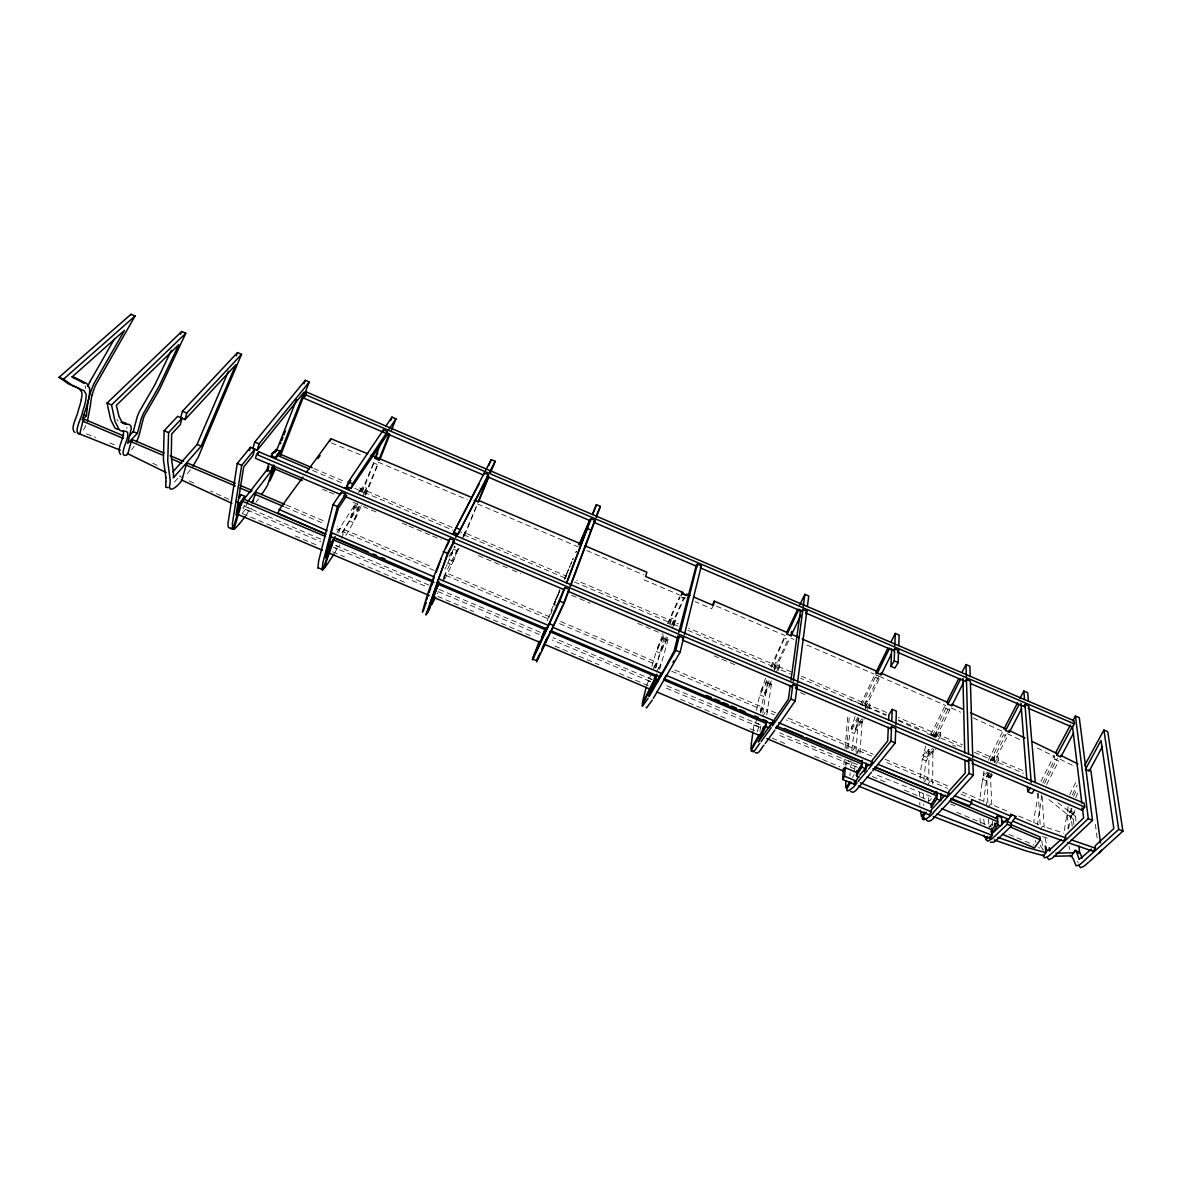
<?xml version="1.0" encoding="UTF-8"?>
<svg xmlns="http://www.w3.org/2000/svg" width="1182" height="1182" viewBox="0 0 1182 1182"><rect width="100%" height="100%" fill="white"/><g stroke="black" fill="none" stroke-linecap="round" stroke-linejoin="round"><path stroke-width="0.75" stroke-dasharray="5 3.75" d="M933.558 748.915L933.558 752.195L929.54 750.496L928.963 751.501L928.771 780.726M947.565 785.823L931.49 778.997L931.49 781.568L947.595 788.394M932.716 784.227L932.82 753.141L935.509 749.122M885.141 759.317L927.412 777.268L927.382 779.824L885.023 761.843M928.624 802.637L928.683 795.338M849.947 775.939L850.139 772.688M865.387 707.56L879.186 678.926L879.334 676.326L876.763 675.232M865.224 707.885L865.342 706.142L861.501 704.502L861.383 706.245L875.33 677.286L875.493 674.686M923.955 780.135L924.117 777.712A151.606 42.596 -66 0 1 924.649 771.58L925.802 762.789A77.14 21.04 -66.5 0 1 926.082 761.031L933.455 749.358M869.583 708.919L869.967 702.625L866.096 700.97L862.816 706.481M886.589 712.51L869.878 705.388L869.73 707.752L886.485 714.888M920.084 778.495L920.246 776.072A151.621 42.212 -66 0 1 920.793 769.94L921.975 761.164A77.155 20.833 -66.6 0 1 922.256 759.405L929.613 747.718M801.322 676.178L865.845 703.674L865.697 706.038L800.598 678.305M865.593 708.831L866.096 700.97M862.904 718.848L862.683 722.039L858.664 720.326M857.408 753.584L859.255 748.324L873.217 754.249M859.964 753.348L861.988 723L864.559 718.922M1041.49 794.954L1041.268 798.249A56.559 18.528 -67.5 0 1 1040.145 807.055L1038.86 814.058A65.675 22.901 -66.7 0 0 1037.707 824.534M850.523 766.763L852.34 761.858M854.601 771.255L855.103 764.133M855.99 751.649L858.117 721.36L859.994 718.213M1037.678 793.329L1037.441 796.624A56.559 18.395 -67.5 0 1 1036.304 805.43L1035.018 812.433A65.675 22.739 -66.7 0 0 1033.836 822.894M788.054 718.095L855.147 746.581L854.97 749.078L786.237 719.897M846.578 765.094L846.74 762.937L850.685 764.606M850.951 760.942L850.877 761.991L848.262 760.868M845.44 765.345L845.736 761.71M846.726 748.974L849.459 714.43M843.8 764.902L844.244 759.435M845.115 748.516L847.893 713.928M851.838 750.481L852.798 742.06A87.054 19.666 -66.6 0 1 854.217 733.564L862.535 719.661M126.829 428.416L126.888 427.721A18.587 4.743 -66.6 0 0 126.932 427.042M847.952 748.827L848.942 740.42A87.069 19.444 -66.6 0 1 850.375 731.939M982.168 782.321L982.582 779.219L987.28 772.171M991.122 773.796L986.394 780.844L984.739 792.841A105.612 33.554 -66.3 0 0 983.749 801.913M982.035 783.267L980.883 791.216A105.626 33.273 -66.3 0 0 979.819 801.16M771.565 667.534L785.557 635.842M778.657 670.179L779.559 664.092L775.673 662.437L773.058 667.209M791.127 671.834L779.233 666.781L778.894 669.056L790.581 674.035M776.072 712.997L766.852 709.082L766.483 711.505L774.225 714.785M766.734 714.918L771.403 684.467L773.161 681.275M774.506 670.031L775.673 662.437M757.234 731.747L759.716 723.561M759.908 731.126L761.031 723.96M762.73 713.219L767.517 682.797L769.26 679.606M753.259 730.062L754.086 724.891L757.411 718.892M760.676 712.776L762.73 707.324L673.829 669.573M758.622 723L758.445 724.034L754.5 722.365L754.677 721.33M984.03 771.314C980.868 776.589 988.595 779.337 987.93 772.614M1073.433 814.235L1069.474 811.724L1073.433 814.235L1074.497 812.581A51.373 17.878 -67.4 0 0 1074.926 809.951M1069.577 812.595L1070.641 810.941A51.373 17.76 -67.4 0 0 1071.069 808.311M760.454 712.052L761.873 704.59A86.463 14.287 -66.7 0 1 763.69 696.626L772.215 681.083M756.554 710.397L757.987 702.935A86.478 14.066 -66.7 0 1 759.834 694.986L768.33 679.428M1066.962 814.959L1066.725 816.245M1075.709 797.865L1076.891 794.939A52.111 19.045 -66.8 0 1 1078.56 791.571M1066.592 816.91L1065.499 822.746A57.283 20.892 -66.7 0 0 1064.48 831.389M925.802 746.108L922.965 755.682L926.791 757.307L929.318 748.546M855.118 716.587L851.217 728.378L855.044 730.003L858.945 718.213M685.132 597.353L684.747 598.86L680.684 597.132M674.124 625.647L675.631 619.796L671.716 618.142L669.322 623.003M659.615 669.455L668.894 636.891M669.81 625.441L671.716 618.142M655.596 667.756L664.964 635.222M646.672 685.53L651.164 674.183M654.267 667.727L656.468 662.201L560.342 621.377M648.948 677.079L648.667 678.084L651.312 679.207M655.774 668.14L657.842 660.886A106.395 10.269 -66.8 0 1 659.142 656.571L659.172 656.468A66.31 6.309 -66.9 0 1 660.117 653.498L668.229 637.024M651.843 666.471L653.927 659.231A106.41 9.988 -66.8 0 1 655.242 654.917A66.325 6.132 -66.9 0 1 656.232 651.843L664.314 635.355M765.581 678.276L760.839 691.396L764.695 693.036L769.615 679.443M242.369 513.165L245.309 509.353L247.348 502.616M246.462 514.894L250.421 507.713M338.628 533.112L340.401 527.985L337.195 526.625M335.082 552.378L338.495 545.493M341.672 538.327L344.627 529.772L432.317 567.02M336.885 532.461L353.595 506.694L354.807 503.222M342.145 533.171L344.671 529.048A102.45 11.687 -67.2 0 0 347.449 524.32L347.671 523.907A57.8 6.486 -67 0 0 349.222 521.159L355.28 503.798M360.879 506.783L357.245 514.85A25.502 2.748 -67 0 1 355.176 519.031L351.128 517.568L355.945 503.65M359.963 491.771L361.057 488.594L356.004 486.437M360.805 491.579L362.593 486.393L366.583 488.092L364.78 493.278M341.967 532.683L357.585 508.393L358.796 504.921M345.794 535.446L348.646 530.733A102.435 11.406 -67.2 0 0 351.409 526.005L351.645 525.591A57.8 6.324 -67 0 0 353.167 522.843L359.269 505.482M355.073 519.238L359.919 505.335M362.992 496.721L365.208 490.367L452.218 527.438M550.649 614.477L558.539 593.896M564.981 579.165L567.124 573.551L564.76 579.017M547.222 620.609L548.182 618.156M548.404 617.595L549.438 614.95M447.712 563.371A64.256 2.999 -67 0 0 447.875 563.016L454.509 546.099M453.504 561.081L449.396 559.795L454.449 546.897M443.723 578.382L446.131 572.886L549.541 616.797L548.684 619.028L445.038 575.013M442.836 581.263L446.131 572.886M443.649 577.038L458.38 547.31M444.58 579.446L448.273 572.014A106.838 4.772 -67 0 0 450.239 567.966A64.256 2.822 -67 0 0 451.805 564.686L458.468 547.783M453.327 561.45L458.394 548.581M462.265 538.992L464.718 532.757L566.119 575.959M463.167 537.16L465.826 530.393L463.093 535.756M1069.651 794.984L1071.985 789.872A77.406 28.398 -66.9 0 1 1073.02 787.803L1077.024 780.09M361.544 491.771L374.531 460.596M361.973 492.805L374.679 460.98M364.942 494.83L378.491 462.28L467.318 499.602M365.652 495.155L378.639 462.664M557.623 605.834L553.723 604.165L559.869 589.434M1073.581 796.284L1075.783 791.482A77.406 28.59 -66.9 0 1 1076.817 789.428L1077.112 788.882M460.862 533.259L461.438 531.87M476.376 506.147L463.95 536.096M464.231 536.259L476.893 505.689M666.323 636.906L662.792 645.771A28.575 2.674 -66.9 0 0 661.373 649.76L657.488 648.12A28.575 2.6 -66.9 0 1 658.921 644.131L663.043 633.847M357.555 503.65L353.3 513.18A25.502 2.822 -67 0 1 351.231 517.361L351.128 517.568M455.247 546.66L454.848 547.591M458.557 549.704L459.148 548.33M1072.355 794.865L1073.064 793.314A52.111 18.912 -66.8 0 1 1074.748 789.945L1077.186 785.217M564.405 578.855L565.868 575.457M566.178 574.718L568.956 568.291M569.34 567.404L570.138 565.557M570.551 564.612L571.837 561.613M572.753 559.5L573.226 558.406L572.842 559.692M576.314 551.24L575.767 552.511L576.506 551.211M564.568 578.885L565.75 576.136M566.385 574.659L567.419 572.28M567.774 571.453L568.911 568.823M569.709 566.961L570.123 566.001M570.995 563.991L571.896 561.893M452.588 552.748L452.056 553.959M553.723 604.165L560.017 589.966M560.017 590.557L552.289 607.755A89.743 2.098 -66.9 0 0 549.453 614.906M667.564 623.52L679.547 596.821M668.17 623.727L680.167 596.999M671.42 625.16L683.994 597.206M672.336 624.746L684.334 598.092L681.733 596.984M1044.563 783.518L1045.863 780.785A75.663 26.418 -66.9 0 1 1046.912 778.672L1057.565 758.046M774.077 669.381L788.438 638.62M770.812 666.5L785.217 635.62M775.422 669.175L789.074 639.979L785.188 638.324M1040.943 781.479L1042.051 779.16A75.678 26.226 -66.9 0 1 1043.115 777.047L1054.3 755.328M1042.849 782.942L1043.012 782.602A51.609 17.715 -66.8 0 1 1044.711 779.115L1054.891 759.405L1054.58 756.51L1034.117 746.477M1046.676 784.567L1046.824 784.227A51.609 17.833 -66.8 0 1 1048.537 780.741L1058.717 761.045L1054.891 759.405M860.393 704.753L874.636 675.188M988.344 760.129L1003.311 730.299M934.076 737.45L948.511 708.166M878.477 676.828L864.219 706.393L865.845 703.674M930.81 734.687L945.304 705.27M992.644 760.735L1005.926 734.347M446.308 566.281L446.353 566.178A64.256 2.999 -67 0 0 447.121 564.597M932.258 735.943L945.881 708.313L945.851 705.624M936.366 737.021L949.722 709.954L949.693 707.25M657.488 648.12L664.018 634.897M669.5 623.638L670.977 620.639L576.934 580.569M673.223 624.672L675.631 619.796M661.359 649.775L667.919 636.551M672.085 628.366L675.055 622.382L678.453 623.83M653.306 668.584L656.468 662.201M656.645 671.937L660.62 663.974L658.418 669.485M437.399 593.659L437.887 592.684M713.381 605.435L711.712 608.715L695.09 601.623M449.012 556.929L453.075 549.024L457.05 550.709M760.839 691.396L766.882 680.359M773.589 667.978L775.185 665.052L688.633 628.174M776.943 668.849L779.559 664.092M764.695 693.036L771.624 680.433M776.027 672.632L779.233 666.781M760.218 711.86L762.73 707.324M762.671 716.617L766.852 709.082M851.217 728.378L857.792 717.311M858.679 718.021L850.405 731.894L854.246 733.534M866.672 708.136L869.967 702.625M855.044 730.003L861.648 718.952M867.381 709.569L869.878 705.388M852.65 750.718L855.147 746.581M855.088 755.209L859.255 748.324M852.399 777.534L854.187 774.579M933.366 736.534L936.809 731.111L940.65 732.751L940.68 739.208M339.81 544.976L338.687 546.734L334.639 545.02M922.965 755.682L927.648 748.309M934.992 736.622L936.735 733.874L898.29 717.504M938.065 736.814L940.65 732.751M926.791 757.307L932.421 748.472M938.124 739.71L940.739 735.588L962.576 744.896M344.627 529.772L343.312 531.826L434.267 570.448M924.472 781.834L927.412 777.268M927.574 785.084L931.49 778.997M340.401 527.985L339.071 530.024L335.865 528.664M363.258 493.234L366.583 488.092M929.968 800.569L931.386 798.397M358.412 492.805L362.593 486.393M990.856 761.031L994.431 755.667L998.273 757.307L998.627 763.882M983.099 775.702L985.049 772.777M992.688 761.208L994.505 758.504L974.337 749.905M994.683 762.656L998.273 757.307M987.871 803.036L986.704 776.072L989.334 772.038M986.911 777.328L989.851 772.939M995.776 764.266L998.494 760.203L1023.317 770.782M991.801 804.706L990.546 777.697L992.599 774.653M987.31 775.067L991.314 776.781L993.338 773.737M987.827 807.749L990.368 803.996L1009.753 812.241M989.57 827.09L991.698 824.002L995.879 825.775M989.615 827.252L991.816 824.031M1040.19 829.454L1042.524 826.159L1063.992 833.251M1068.026 829.099A49.836 18.173 -66.7 0 1 1068.277 825.051L1067.257 814.826L1069.474 811.724M1072.192 826.292L1071.099 816.467L1073.33 813.364M1073.891 824.519L1073.286 819.244L1075.443 816.245L1056.767 801.869M258.562 498.834L255.947 502.38M190.435 469.697L186.283 474.987M251.5 508.304L250.968 509.014L246.905 507.285L247.437 506.576M245.029 505.098L242.768 508.024L320.839 541.829M131.601 449.795L133.463 447.239A12.972 3.191 -66.7 0 0 134.142 446.19M177.802 478.37L172.808 483.822M180.285 475.519L179.546 476.361L183.638 478.104M1042.568 836.649L1050.414 839.117M86.301 433.853L95.727 437.34M950.55 804.085L955.086 805.814M930.943 796.505L876.837 775.067M857.497 764.68L833.561 754.973M857.334 767.207L777.859 734.702M331.448 442.925L363.199 455.912M832.069 754.352L779.706 732.87M760.248 724.817L664.358 684.747M759.863 727.255L663.752 687.097M109.793 442.866L114.462 444.816M652.346 679.694L553.028 637.704M650.011 681.32L552.186 639.964M477.498 503.931L578.249 546.911M353.595 506.694L357.585 508.393M663.353 638.487L667.269 640.156M767.517 682.797L771.403 684.467M858.117 721.36L861.988 723M928.963 751.501L932.82 753.141M986.704 776.072L990.546 777.697M1067.257 814.826L1071.099 816.467M982.582 779.219L986.394 780.844M922.285 759.258L926.112 760.883M759.878 694.839L763.749 696.479M349.37 520.863L353.329 522.547M656.35 651.474L660.236 653.129M447.875 563.001L451.805 564.671M286.354 505.024L324.887 521.395M962.384 792.117L986.29 802.268L986.409 804.883M1018.618 816.008L1038.461 824.43M284.892 507.019L325.065 524.084M559.514 623.623L655.847 664.535M671.745 671.273L762.346 709.747M859.078 750.821L871.592 756.125M960.966 794.082L969.875 797.865M428.889 585.06L334.417 544.976M439.113 589.404L540.957 632.592M754.086 724.891L758.046 726.575M245.309 509.353L249.387 511.082M648.017 680.522L650.661 681.645M333.265 547.177L337.313 548.891M424.722 585.917L335.319 547.99M438.02 591.561L540.085 634.837M850.479 767.221L853.847 768.64M872.39 776.515L887.564 782.942M904.422 790.093L929.717 800.82M956.696 812.256L992.097 827.267M1008.955 834.403L1034.25 845.13M242.591 513.653L281.641 530.201M295.219 535.963L317.278 545.316M332.556 551.787L344.435 556.825M359.712 563.297L407.243 583.435M437.783 596.393L473.435 611.493M485.314 616.531L532.831 636.684M554.905 646.037L599.038 664.742M619.398 673.371L648.253 685.604M680.507 699.271L728.023 719.41M750.097 728.762L756.879 731.643M772.156 738.115L787.434 744.601M814.59 756.111L840.047 766.896M586.73 550.531L643.658 574.866M373.128 462.723L377.102 464.423M875.33 677.286L879.186 678.926M945.881 708.313L949.722 709.954M643.998 579.801L679.384 594.901M313.88 468.486L345.898 482.123M312.521 470.377L344.597 484.044M354.733 488.358L359.801 490.515M363.967 492.288L452.839 530.157M463.684 534.766L565.306 578.072M574.467 581.972L670.401 622.84M674.494 624.584L677.833 626.002M687.865 630.272L774.845 667.328M898.202 719.882L936.735 736.297L936.735 733.874M940.754 738.011L962.636 747.334M974.426 752.358L994.623 760.957M998.627 762.671L1023.509 773.264M931.667 735.411L935.479 737.036M322.538 489.259L327.621 491.417M329.32 492.14L334.403 494.298M353.049 502.232L361.515 505.837M363.214 506.561L378.462 513.047M402.19 523.153L407.273 525.31M408.972 526.034L431.002 535.416M432.701 536.14L441.167 539.746M478.459 555.614L510.654 569.31M512.353 570.034L520.819 573.639M571.66 595.285L590.306 603.219M637.763 623.402L663.176 634.232M714.017 655.862L736.046 665.244M800.45 692.652L805.533 694.809M1070.597 811.177L1074.453 812.817M320.662 539.125L244.216 506.118M806.818 644.973L874.03 674.021M716.543 606.115L785.587 635.813M790.95 638.132L793.949 639.418M875.522 674.671L877.443 675.498M879.364 676.34L945.896 705.61M850.597 699.892L885.717 715.199M898.483 720.813L919.197 729.974M951.229 707.988L960.597 712.185M933.529 736.371L935.45 737.228M927.161 733.52L931.623 735.514M228.894 499.292L210.573 490.944M973.362 717.976L1003.4 731.821M952.648 745.015L955.824 746.463M1007.241 733.623L1021.307 740.316M189.238 480.941L196.847 484.546M1059.988 759.125L1074.231 766.217M152.714 463.167L160.309 466.934M1073.286 819.244L1046.617 797.687M1046.188 842.855L1045.139 838.407M1043.041 849.356L1041.948 848.055A66.709 23.345 -66.7 0 1 1040.175 845.027M1039.48 848.144L1038.638 847.184M1041.785 840.712L1043.115 850.39M116.929 419.477L117.978 420.762A79.046 20.419 -67.5 0 0 118.23 421.028M1069.71 849.533L1069.001 846.253M85.148 385.613L85.267 386.159A28.796 8.289 -66.7 0 1 85.473 388.715M1095.359 824.312L1097.487 840.624M1075.443 816.245L1076.048 821.52M1042.169 796.476L1044.179 827.474M1038.21 793.181L1040.249 825.804M994.431 755.667L994.845 763.882M923.777 805.548L923.703 804.115M991.151 773.427L991.314 776.781M992.54 820.914L992.791 826.321M988.566 819.229L988.95 828.213M919.744 802.43L919.847 804.543A153.527 43.32 -66.1 0 0 919.877 805.193M923.556 797.968L923.556 793.743L919.64 792.073L919.626 796.299M936.809 731.111L936.809 739.164M1068.04 806.612A44.635 15.425 -67.4 0 1 1067.006 814.93M1068.75 828.508A57.268 21.04 -66.7 0 1 1069.341 824.386L1070.818 816.585A44.62 15.529 -67.4 0 0 1071.867 808.237M1077.644 861.427A47.132 17.257 -68.2 0 1 1078.206 862.919M1035.816 842.308A66.724 23.182 -66.7 0 1 1035.24 840.476M980.439 823.174A106.158 33.613 -66.4 0 1 980.144 820.766L979.908 817.974A167.209 53.811 -65.7 0 1 979.834 816.954M990.339 760.868A51.269 15.794 -66.9 0 1 991.314 758.874L1003.518 734.643L1007.359 736.283L995.141 760.484A51.254 15.913 -66.9 0 0 994.165 762.493M984.281 824.09A106.144 33.894 -66.4 0 1 984.074 822.436L983.823 819.643A167.179 54.239 -65.7 0 1 983.749 818.624M445.88 567.153A106.853 5.068 -67 0 1 444.787 569.384M85.813 425.476A10.756 2.985 -66.6 0 1 82.725 430.928"/><path stroke-width="1.5" d="M929.185 814.989L931.327 811.709L931.342 809.67L934.918 805.961M931.224 807.439L931.239 803.804M845.736 780.918L845.736 781.849A89.625 20.626 -66.8 0 0 846.076 787.921L849.695 781.952M872.759 770.782L895.217 742.961L895.749 728.408L891.538 726.62L890.327 728.585M895.882 724.832L896.384 711.165L892.233 709.392L888.834 714.977L888.613 720.178M891.686 648.888L890.933 666.352L894.892 668.052L898.157 662.6L898.601 650.41L894.671 648.726L893.548 650.632M898.778 645.564L899.147 635.103L895.291 633.449L891.243 641.442M868.593 769.009L890.947 741.144L891.538 726.62M891.745 721.33L892.233 709.392M890.933 666.352L894.183 660.901L894.671 648.726M894.804 645.638L895.291 633.449M888.303 727.107L887.712 740.981L872.508 759.952L870.292 765.434L776.781 726.117M876.128 673.592L877.428 671.406L877.339 673.134L881.196 674.789L881.284 673.046M536.554 661.625L536.746 660.782L532.639 659.009L546.32 627.923M864.19 771.743L865.933 768.906L866.243 763.675M866.199 765.877L866.347 763.262M172.838 471.928L197.172 444.432L201.221 446.146L173.385 477.838A55.081 12.086 -66.2 0 0 173.488 473.081L171.242 456.784L171.671 433.971L180.285 424.678L182.028 418.192L177.655 416.33L164.135 430.721L163.411 459.517L165.879 477.528M859.329 768.359L861.944 764.074L862.106 761.459L806.375 737.804M859.329 776.973L856.507 775.761L861.826 767.162L862.284 760.203M182.028 418.192L168.583 432.612L167.741 461.364L170.105 479.331A47.443 10.402 -66.2 0 1 170.045 483.364C166.943 496.071 179.531 484.738 181.895 480.114L186.135 465.087L187.82 463.181L235.351 483.364M856.507 775.761L856.861 770.457M843.446 768.344L842.633 779.47L854.261 784.287L858.383 776.737M854.217 784.405L854.438 781.243M165.849 481.576L165.776 487.309L168.184 487.605M842.633 779.47L844.583 776.249L845.307 767.162M90.408 405.367L87.379 421.486M87.04 409.061L86.655 413.582A39.198 11.081 -66.4 0 1 86.434 415.68L83.656 414.646M751.383 743.419L752.978 731.924M775.968 728.629L795.205 700.852L797.067 686.402L792.827 684.6L791.704 686.609M797.51 682.93L806.818 611.124L802.874 609.424L801.81 611.36M807.424 606.396L808.769 596.009L804.883 594.339L799.771 604.903M772.378 725.999L790.906 699.02L792.827 684.6M793.285 681.142L802.874 609.424M803.272 606.44L804.883 594.339M790.27 685.427L788.409 699.197L774.786 718.996L772.526 724.477L772.954 721.552L762.759 735.78M800.539 609.897L790.98 680.256M712.672 604.46L714.327 601.18L787.345 632.592L787.138 634.173L791.009 635.827L791.26 634.143L798.943 637.6M770.265 726.531L770.767 723.162M770.546 725.29L770.915 722.763M762.124 736.667L759.45 740.375A68.438 11.185 -67 0 1 758.209 741.986L765.892 726.472L766.66 721.419M762.981 729.59L763.306 726.96M238.542 497.341L240.685 494.608L244.91 496.396L239.577 503.237L236.016 515.086L243.714 466.934L252.874 455.587L254.795 449.19L250.436 447.328L237.257 463.447L227.89 524.054L228.333 527.423L232.839 529.403L239.399 507.58M254.795 449.19L241.704 465.339L232.381 523.419L232.81 529.388M129.606 435.375L133.256 431.637L137.245 416.625A17.952 4.447 -66.9 0 1 139.52 411.292L150.661 392.099A77.554 20.05 -67.5 0 0 155.418 383.618L171.405 350.315M81.248 399.812L81.366 399.191A21.232 6.117 -66.7 0 0 81.794 392.128L78.913 388.331M137.363 433.38L141.367 418.384A17.952 4.403 -66.9 0 1 143.657 413.05L154.753 393.842A77.554 19.843 -67.5 0 0 159.511 385.362L178.807 344.671L116.324 405.367L118.998 416.404L122.263 422.58A79.031 20.197 -67.5 0 0 125.041 424.043L129.444 424.501L130.862 426.037A18.587 4.684 -66.6 0 1 131.069 429.494L127.7 443.353L137.363 433.38L133.256 431.637M714.327 601.18L713.381 605.435L693.42 596.91M123.534 435.877L84.764 419.418L82.843 421.235L79.8 433.912C72.368 433.617 82.297 416.611 82.504 412.016A39.183 11.273 -66.6 0 0 85.518 401.525L85.562 400.979A21.232 6.058 -66.7 0 0 86.005 393.916L84.055 390.666L78.042 388.257M683.565 638.073L680.093 652.198L675.764 650.351L679.295 636.256L683.565 638.073L682.531 640.142M684.378 634.764L701.295 565.942L697.321 564.242L696.346 566.222M331.61 534.205L325.951 556.559A81.1 8.968 -67 0 0 325.611 557.963L331.492 542.228L335.2 536.525M164.002 453.061L132.931 439.867L131.128 441.743L127.833 453.918A25.576 6.353 -66.8 0 1 127.198 454.538A27.127 6.737 -66.8 0 1 126.356 455.277C117.683 457.183 129.089 438.537 127.7 434.134A11.022 2.778 -66.6 0 0 127.538 432.479L126.297 431.386L121.82 431.016A85.134 21.764 -67.5 0 1 119.072 429.539L115.038 421.472L111.536 404.938L185.781 333.25L181.733 331.521L107.074 403.032L110.665 419.61L114.772 427.707A85.148 22 -67.5 0 0 117.565 429.199L118.821 429.391M680.566 631.188L697.321 564.242M677.936 635.827L674.139 650.913L660.058 677.079L660.782 674.272L651.341 690.421M88.96 398.038L89.182 397.182A27.969 7.742 -67 0 1 93.836 383.914L124.494 330.354L72.604 376.482L86.818 383.559L89.463 387.947M585.179 545.877L646.85 572.251L645.579 576.476L682.694 592.33L682.31 593.822L686.373 595.565L686.757 594.058L690.081 595.492M646.199 687.318L643.392 698.414A109.305 10.564 -66.8 0 0 642.683 701.635A68.571 6.56 -67 0 0 642.343 703.526L653.809 680.537M649.878 692.918L649.051 694.322A72.279 6.752 -66.9 0 1 648.15 695.784L655.582 679.68L656.882 674.375L654.577 678.985M192.917 466.181L198.369 456.873L202.994 445.777A43.468 8.776 -67 0 1 205.904 438.64L241.542 354.334L237.508 352.605L182.427 411.247L180.698 417.704L185.042 419.551L235.794 364.78L204.649 437.798A50.471 10.195 -67 0 0 201.221 446.146M185.042 419.551L186.771 413.094L241.542 354.334M344.893 496.425L345.646 494.209L341.288 492.362L333.029 504.625L318.697 560.756L317.84 568.158A26.654 3.073 -66.8 0 0 318.623 567.995L322.834 569.724L333.206 539.76L434.001 582.519M345.646 494.209L337.446 506.502L322.922 562.543L322.021 569.931A26.654 2.999 -66.8 0 0 322.789 569.754M249.491 450.534L250.436 447.328M280.666 455.218L309.27 382.022L305.266 380.308L254.751 442.053L252.845 448.436L257.159 450.268L304.129 392.084L279.661 454.523M239.71 497.829L240.685 494.608M239.518 507.58L243.137 498.819L325.183 533.629M257.159 450.268L259.08 443.9L309.27 382.022M231.125 527.999L233.903 529.181L240.552 507.137M241.113 505.512L243.137 498.819M972.003 763.306L1082.372 810.276L1084.707 807.04L1084.249 803.332L258.755 451.746L256.597 454.435L255.43 458.291L340.342 494.431M243.935 499.631L244.91 496.396M257.986 454.316L258.755 451.746M252.076 502.66L256.169 492.214L284.803 504.374M244.246 498.952L266.91 469.815L268.846 463.536M271.284 456.459L272.288 453.223L274.327 451.627L272.288 453.223M267.383 471.544L268.905 466.609M275.081 452.78L276.086 449.529L280.09 451.228L279.085 454.479M247.274 502.173L270.914 471.515L272.865 465.25M273.929 465.028L267.649 485.048A38.563 6.383 -67 0 1 265.773 488.21L265.714 488.284A85.001 14.347 -67.2 0 1 261.636 494.49M276.056 458.498L278.494 453.415L312.196 467.777M274.268 466.831L269.924 480.882L275.362 468.84M532.639 659.039L532.417 659.881L534.811 655.316M483.527 475.075L303.685 398.098L304.823 394.433L306.685 392.114L1074.039 720.739L1074.438 723.96L1072.281 727.093L1028.163 708.21M305.931 394.552L306.685 392.114M302.961 477.07L279.292 509.516L278.11 513.254L325.833 534.397M330.162 441.078L330.93 438.714L367.735 453.785M340.534 494.564L341.288 492.362M388.198 433.292L351.01 488.462L346.71 486.629L348.306 481.931L383.396 429.849L387.43 431.578L386.706 433.676M331.374 532.58L434.37 576.993L432.908 580.731L330.118 536.259L338.48 508.053L346.784 495.553M351.01 488.462L352.62 483.763L387.43 431.578M334.033 539.258L323.942 568.645A59.809 6.782 -66.9 0 0 325.05 567.286L325.227 567.05A105.198 12.056 -67.1 0 0 327.562 563.814L334.048 553.989M537.263 659.216L537.204 659.379A92.432 2.482 -66.9 0 1 537.795 657.724M382.658 431.947L383.396 429.849M426.658 599.791L427.367 597.752M431.253 586.7L432.036 584.455M432.317 583.686L433.159 581.249M427.854 596.349L428.386 594.827M430.056 590.128L430.765 588.119M429.184 592.596L429.598 591.399M436.276 572.413L436.69 571.246M437.724 582.209L430.721 601.933A76.638 3.413 -67 0 0 430.263 603.248L439.512 582.135M437.118 570.019L439.039 564.641M439.571 563.164L440.118 561.627M440.694 560.017L441.3 558.347M453.386 542.597L454.228 540.44L449.899 538.593C439.719 559.588 426.983 592.803 422.476 612.365M454.228 540.44L447.535 553.368L425.963 614.773M534.929 652.656L539.302 641.176M568.261 591.015L563.371 604.032M594.354 521.425L570.079 586.183M539.923 655.094L564.213 602.997L569.296 589.419L564.996 587.587L564.05 589.715M570.478 586.257L595.107 520.479L591.103 518.765L590.217 520.789M596.127 517.746L600.382 506.384L596.452 504.699L592.773 513.18M555.762 620.461L551.654 629.711M566.488 582.889L587.173 528.443L591.177 530.157L590.542 531.59M535.742 653.321L559.854 601.136L564.996 587.587M566.828 582.741L591.103 518.765M592.758 514.421L596.452 504.699M305.266 380.308L303.937 383.766M437.251 582.445L546.897 629.016L563.991 589.197M590.379 519.725L586.523 529.876L587.173 528.443M538.431 646.332L537.514 648.755A76.076 1.773 -66.9 0 0 538.106 647.5L547.872 626.445L546.852 629.134M542.095 636.788L544.725 629.917M542.76 636.212L543.587 633.788M276.322 451.125L296.534 399.649M390.621 420.556L391.966 417.098L395.955 418.812L391.552 430.056M449.899 538.593L449.057 540.765L343.74 495.879M280.459 443.767L280.858 442.748M423.126 610.695L426.362 602.377M488.284 476.036L458.099 534.072L453.829 532.255L484.221 473.007L488.24 474.736L487.427 476.789M437.192 582.563L447.653 554.668L454.509 541.415M237.508 352.605L236.223 355.885M281.685 440.635L282.129 439.527M389.321 433.602L378.846 460.049L374.871 458.35L381.003 442.91M458.099 534.072L488.24 474.736M435.656 591.754L427.382 612.867A66.473 3.029 -66.9 0 0 428.372 611.094L428.401 611.035M483.408 475.075L484.221 473.007M282.572 438.404L283.015 437.251M389.676 434.873L379.836 459.68M483.275 485.713L483.866 484.251M283.961 434.858L284.463 433.617M284.965 432.346L285.483 431.031M375.876 457.981L376.497 456.415M377.147 454.789L377.812 453.12M228.466 371.296L200.6 436.069A50.471 10.328 -67 0 0 197.172 444.417M488.757 465.649L491.239 459.606L495.184 461.305L490.663 472.357M488.757 476.154L478.149 501.862L474.204 500.178M488.727 477.055L478.695 501.345M579.313 544.281L589.7 520.257M590.173 519.578L579.195 544.976L579.786 543.439L478.858 500.503M596.703 514.864L600.382 506.384M180.58 334.166L181.733 331.521M185.781 333.25L160.058 388.361A86.818 22.236 -67.5 0 1 154.34 398.556L144.825 414.867A10.697 2.615 -66.9 0 0 143.465 418.044L140.215 430.898A15.854 3.915 -66.7 0 1 136.521 441.846M542.11 636.98L546.158 627.864M540.159 641.737L533.156 657.473A92.447 2.231 -66.9 0 1 534.944 652.612M542.272 636.965L546.38 627.479M594.206 522.503L595.107 520.479M89.669 382.141L114.669 338.495M537.485 659.128L540.381 652.627M541.829 649.361L546.187 639.595M542.582 648.091L547.34 637.408M568.35 591.532L569.296 589.419M685.176 594.576L681.408 592.684M558.82 613.872L562.543 605.849M556.323 619.25L556.914 617.979M557.52 616.664L558.155 615.305M546.468 640.304L542.612 648.549M546.764 639.698L547.665 637.763M547.975 637.098L549.999 632.784M550.354 632.001L551.122 630.39M786.532 632.784L797.614 609.424M787.138 634.173L799.017 609.158M791.098 632.961L791.807 631.424M791.009 635.827L800.82 615.157M539.125 656.778L536.672 661.58M875.936 672.484L887.874 648.179M877.339 673.134L889.677 648.091M881.196 674.789L891.42 653.986M681.068 595.625L682.694 592.33M696.449 564.612L678.778 632.473M700.32 567.921L701.295 565.942M946.605 702.64L958.587 678.882M963.463 682.708L951.761 705.831L947.92 704.191L960.685 678.956M653.986 679.015L656.217 674.553M679.295 636.256L678.261 638.324L567.877 591.281M664.284 678.882L665.496 676.488M1003.946 729.058L1017.584 702.773M1021.573 708.786L1009.428 732.175L1005.601 730.535L1018.81 705.107M435.597 597.22L431.548 605.095M478.149 501.862L478.902 500.4M455.794 537.411L456.902 535.269L452.603 533.437M489.584 472.12L495.184 461.305M1055.482 753.052L1070.449 725.024M1073.566 733.076L1060.83 756.968L1056.989 755.328L1072.488 726.354L1081.84 803.272M961.985 672.322L966.034 664.55L969.89 666.205L970.2 676.267M445.599 548.404L449.441 541.061M1084.662 765.404L1103.899 730.033L1107.741 731.673L1122.9 831.153L1089.641 861.412M1085.785 768.684L1101.018 740.434L1113.828 828.582L1095.153 845.839L1095.463 848.174L1093.054 851.424M485.58 470.406L491.239 459.606M453.829 532.255L478.991 484.118M430.366 607.371L429.952 608.154A109.763 5.053 -67 0 1 428.401 611.05M1019.859 698.488L1023.863 691.042L1027.705 692.696L1028.429 701.207M805.755 613.059L806.818 611.124M1102.437 746.477L1089.213 771.137L1085.371 769.497M1072.754 720.857L1075.443 716.011L1079.284 717.666L1092.508 820.382L1054.255 856.448A56.263 19.651 -67 0 1 1051.699 858.487L1048.833 859.595L1047.178 857.571M77.894 387.903L68.453 383.884L59.1 377.265L131.01 314.264L135.073 316.022L95.653 385.022A20.626 5.703 -67 0 0 92.24 394.758M130.567 315.062L131.01 314.264M675.469 650.883L649.11 696.656M758.992 734.849L751.058 749.078A89.078 14.938 -66.9 0 1 751.412 743.36M759.863 743.419C757.751 745.044 754.086 754.264 751.22 750.673L766.261 723.473L663.9 680.049M679.798 652.715L653.277 698.414M795.944 688.412L797.067 686.402M673.016 662.289L673.829 660.856M650.824 691.307L650.336 692.135M648.105 698.37L642.402 706.26A29.86 2.837 -67.1 0 1 642.166 705.211L656.246 676.798L549.822 631.661M652.272 700.128L646.465 707.974A29.86 2.911 -67.1 0 1 646.273 707.442M897.463 652.316L898.601 650.41M851.143 782.011C839.722 797.717 853.832 788.734 856.994 782.72M856.654 772.969L859.403 768.448M972.771 757.573L970.363 681.142L966.448 679.458L965.266 681.334L897.522 652.287M330.842 546.35L332.275 544.119M330.945 546.35L332.334 544.193M934.105 794.215L935.908 791.438M924.25 817.663L921.546 816.452L924.457 812.093M933.987 800.022L936.735 795.796L936.735 793.122L876.409 767.517M934.135 811.62C931.623 816.703 915.681 826.558 926.171 812.211M931.106 804.647L934.061 800.111M330.059 536.377L331.699 533.88M931.342 807.35L936.824 798.973L936.824 791.822M378.846 460.049L379.762 458.646L375.802 456.946L374.871 458.35M967.408 761.4L968.679 759.465L972.889 761.252L973.318 775.215L950.195 800.894M1023.73 706.348L1024.957 704.502L1028.842 706.171L1035.255 782.425M389.1 429.081L395.955 418.812M1012.811 821.135L1039.495 832.453L1063.327 840.993L1065.662 837.831L1041.741 829.291L1015.028 817.944L1014.895 815.979L1010.61 814.162L1010.728 816.127L971.545 799.475L971.634 802.578L969.476 805.799L950.816 798.352M386.056 425.889L391.966 417.098M346.71 486.629L350.818 480.513M995.584 818.535L997.46 815.787L1001.494 817.501L1001.893 824.785M987.694 836.398L985.64 839.397L987.827 841.17L992.437 838.466L1007.3 824.268L1007.138 821.475L1011.881 814.62L1010.521 815.949M990.782 831.906L997.682 821.653L949.309 801.13M992.008 833.487L997.918 824.888L997.46 815.787M991.905 828.626L992.333 835.349L990.102 838.585L990.014 836.398M1034.398 789.857L1031.93 793.403L1027.764 791.63L1030.216 788.084M1010.906 826.514L1011.26 823.219L1016.018 816.363L1014.644 817.693M761.119 741.661L771.181 727.669M1011.748 824.947L1040.057 836.959L1040.293 839.722L1034.472 847.908L1002.366 834.3M765.256 743.419L774.801 730.254M1043.573 855.842L1045.878 852.65L1045.316 845.972A77.746 26.625 -68.5 0 1 1045.715 847.066L1047.296 850.922L1050.015 849.43A67.906 23.389 -66.8 0 0 1051.123 848.499L1060.993 839.545M764 745.177C761.755 746.994 758.386 755.682 755.313 752.476M317.943 458.527L320.086 455.558M306.182 472.637L330.93 438.714M1079.018 852.104L1074.97 850.331L1071.705 855.871L1053.635 856.241M1077.881 853.478L1078.944 852.03M1099.142 853.301L1101.461 850.183M251.958 502.66L253.539 500.607M245.383 516.298L239.444 523.715M280.09 451.228L275.288 457.404L271.254 455.676L276.086 449.529M303.685 398.098L305.547 395.778M859.802 775.037L868.785 764.37M858.058 781.465L867.381 770.442M862.18 783.208L871.548 772.215M861.117 784.479C858.368 786.577 854.468 794.925 850.641 791.349M968.679 759.465L969.077 773.412L934.519 811.207M935.686 805.149L945.275 795.043M938.626 812.95L948.851 802.283M938.227 813.364C935.11 815.536 930.397 824.445 926.26 819.983M1075.443 716.011L1088.297 818.594L1054.462 850.892M1103.899 730.033L1118.719 829.365L1081.707 863.008A59.735 21.808 -66.9 0 1 1079.402 864.825L1076.152 865.859L1074.335 861.708A47.132 17.139 -68.2 0 0 1071.498 856.418M1001.834 835.186L1009.62 827.725M1000.991 835.999L993.87 842.175L990.398 842.234M1007.788 818.579L994.756 831.168A51.905 16.193 -67 0 1 992.363 833.251L992.363 833.221M86.419 415.813L82.208 419.699A35.238 9.663 -66.8 0 1 82.962 417.394L84.764 412.075A50.058 14.42 -66.6 0 0 89.034 397.315M1053.59 851.69L1050.192 854.719A56.278 19.503 -67 0 1 1047.651 856.773L1044.592 857.837L1042.893 855.088M59.1 377.265L63.547 379.156L135.073 316.022M1091.355 849.119L1082.549 856.773A69.324 25.162 -66.7 0 1 1081.441 857.689L1079.196 859.078M1088.77 862.166L1085.77 864.722A59.735 21.956 -66.9 0 1 1083.451 866.539L1080.466 867.691L1079.033 865.726M426.111 614.758L438.374 584.366L545.493 629.814M233.903 529.181L234.021 529.122A39.966 6.856 -66.8 0 0 235.336 528.103L235.336 528.118A87.246 15.13 -67 0 0 239.458 523.656M75.072 432.582C69.354 428.844 77.554 416.241 78.322 410.243A39.183 11.377 -66.6 0 0 81.322 399.738M120.594 454.494C115.969 449.455 123.962 439.202 123.504 432.361A11.022 2.807 -66.6 0 0 123.416 430.957M1055.851 853.197L1073.965 852.724M121.066 422.299L124.982 422.639L126.504 423.88M1045.819 852.65L1027.897 847.73L997.904 837.417M1043.617 855.724L1025.71 850.818L994.195 839.944M1095.404 848.174L1071.261 839.841M1093.084 851.306L1067.39 842.441M992.289 835.349L936.957 813.97M990.147 838.466L933.307 816.496M77.731 433.188L120.342 450.194M971.634 802.578L954.568 795.752M931.283 811.709L860.333 782.779M929.229 814.871L858.354 785.986M948.806 793.432L878.167 764.429M76.269 379.156L84.247 383.382M371.059 455.159L375.728 457.094M379.718 458.749L470.303 496.868M874.503 767.044L946.679 796.668L948.851 793.418L948.821 791.305L965.251 772.984L964.94 760.262M844.583 776.249L856.226 781.08M872.36 762.006L778.672 722.749M774.461 720.99L666.072 675.306M772.57 724.359L664.343 678.749M661.831 673.518L552.733 627.287M660.103 676.961L551.152 630.819M922.226 818.269L924.915 819.407M751.22 750.673L753.939 751.826M266.91 469.815L270.914 471.515M107.074 403.032L111.536 404.938M164.135 430.721L168.583 432.612M969.077 773.412L973.318 775.215M890.947 741.144L895.217 742.961M237.257 463.447L241.704 465.339M790.906 699.02L795.205 700.852M333.029 504.625L337.446 506.502M443.147 551.506L447.535 553.368M559.854 601.136L564.213 602.997M170.208 455.705L183.535 461.364M239.99 485.344L251.914 490.397L250.392 492.377L239.976 487.959M82.843 421.235L123.268 438.404M131.128 441.743L162.259 454.952M171.612 458.926L181.851 463.27M186.135 465.087L235.336 485.979M254.662 494.179L283.355 506.369M549.172 623.653L553.427 625.455M971.013 803.391L1008.527 819.318M548.463 625.485L438.67 578.825M1007.138 821.475L1011.26 823.219M336.264 538.327L368.119 551.846M373.143 553.974L376.497 555.407M381.52 557.535L384.874 558.953M706.378 695.371L711.401 697.498M714.755 698.931L719.779 701.059M723.118 702.477L728.142 704.605M731.495 706.023L736.519 708.166M739.858 709.584L744.882 711.712M754.929 715.982L758.283 717.4M763.306 719.528L766.645 720.946M784.434 728.496L803.006 736.371M940.961 794.91L944.285 796.328M950.949 799.15L997.549 818.919M1001.745 820.707L1005.084 822.125M1007.3 824.268L1011.423 826.011M241.527 500.873L325.464 536.48M775.614 727.447L861.944 764.074M872.907 768.728L936.735 795.796M1010.241 826.986L1040.293 839.722M236.74 502.04L239.577 503.237M328.67 541.031L331.492 542.228M655.582 679.68L658.344 680.862M765.892 726.472L768.64 727.639M861.826 767.162L865.933 768.906M936.824 798.973L940.902 800.702L940.872 793.55M997.918 824.888L1000.637 826.041M857.039 772.703L845.204 767.679L843.239 770.959L766.896 738.602M867.174 776.988L931.386 804.218M941.522 808.518L992.215 830M237.582 514.288L322.405 550.236M327.503 552.393L429.288 595.521M432.686 596.969L539.568 642.254M544.651 644.412L651.533 689.712M656.616 691.869L760.115 735.721M987.546 838.629L984.872 837.491L984.045 835.157M182.427 411.247L186.771 413.094M254.751 442.053L259.08 443.9M348.306 481.931L352.62 483.763M455.631 527.66L459.901 529.477M277.061 455.262L309.137 468.929M344.597 487.442L348.926 489.289M256.597 454.435L1084.707 807.04M452.411 542.124L564.479 589.833M683.329 640.422L792.014 686.683M795.397 688.131L890.489 728.614M895.587 730.772L968.605 761.858M271.697 467.614L302.193 480.601M1118.719 829.365L1122.9 831.153M1088.297 818.594L1092.508 820.382M304.823 394.433L1074.438 723.96M486.925 476.538L590.424 520.834M593.807 522.281L697.306 566.592M700.704 568.04L802.504 611.611M805.902 613.074L894.124 650.839M970.481 683.521L1024.764 706.762M894.183 660.901L898.157 662.6M78.588 388.184L72.205 385.391L63.547 379.156M802.164 638.989L877.399 671.509M881.24 673.179L947.861 702.492M327.089 530.703L279.292 509.516M951.702 704.206L962.576 709.082M231.908 503.34L181.422 479.936M970.57 712.702L1005.439 728.747M75.308 378.742L73.786 378.004M1009.28 730.55L1024.971 738.011M127.257 453.445L166.204 472.593M1032.994 741.868L1056.752 753.436M1060.609 755.342L1077.984 763.971M1088.947 769.541L1090.883 770.546L1100.501 842.943M73.254 377.723L71.57 376.777M1070.065 855.28L1071.453 856.507M1078.989 858.989L1077.94 855.916A54.254 19.725 -68.2 0 0 1075.073 850.346M1050.296 850.449L1049.734 848.765A77.731 26.817 -68.5 0 0 1049.321 847.671L1049.586 850.981M1082.106 858.117L1081.944 857.615A54.239 19.858 -68.2 0 0 1079.063 852.03M920.379 810.335L921.28 815.417A79.371 22.074 -66.8 0 0 921.546 816.452M1082.52 808.769L1083.628 817.914L1065.484 835.482L1065.662 837.831M1082.062 807.808L1082.372 810.276M1078.885 846.135L1079.683 853.168M1056.782 753.333L1056.989 755.328M1023.863 691.042L1024.558 699.552M1024.957 704.502L1031.236 782.469M1020.938 703.157L1026.789 778.997M1027.35 786.207L1027.764 791.63M1009.31 730.269L1009.428 732.175M1005.483 728.644L1005.601 730.535M994.904 825.908L994.771 823.071L994.816 825.819M966.034 664.55L966.359 676.281M966.448 679.458L968.531 753.968M962.931 678.453L964.763 752.993M947.905 702.374L947.92 704.191M538.342 656.187A92.432 2.482 -66.9 0 1 538.608 655.493M542.287 649.258A76.062 1.98 -66.9 0 1 541.977 649.923M423.717 610.296A66.487 3.206 -66.9 0 1 423.599 610.518M165.908 477.484A47.443 10.535 -66.2 0 1 165.835 481.591M87.867 386.529A27.969 7.816 -67 0 1 89.655 382.126M90.467 405.263A40.365 11.066 -67.2 0 1 92.093 394.891M87.084 409.002A44.694 12.278 -67.1 0 1 88.886 398.112M89.492 387.918A28.782 8.2 -66.7 0 1 88.872 397.462"/></g></svg>
